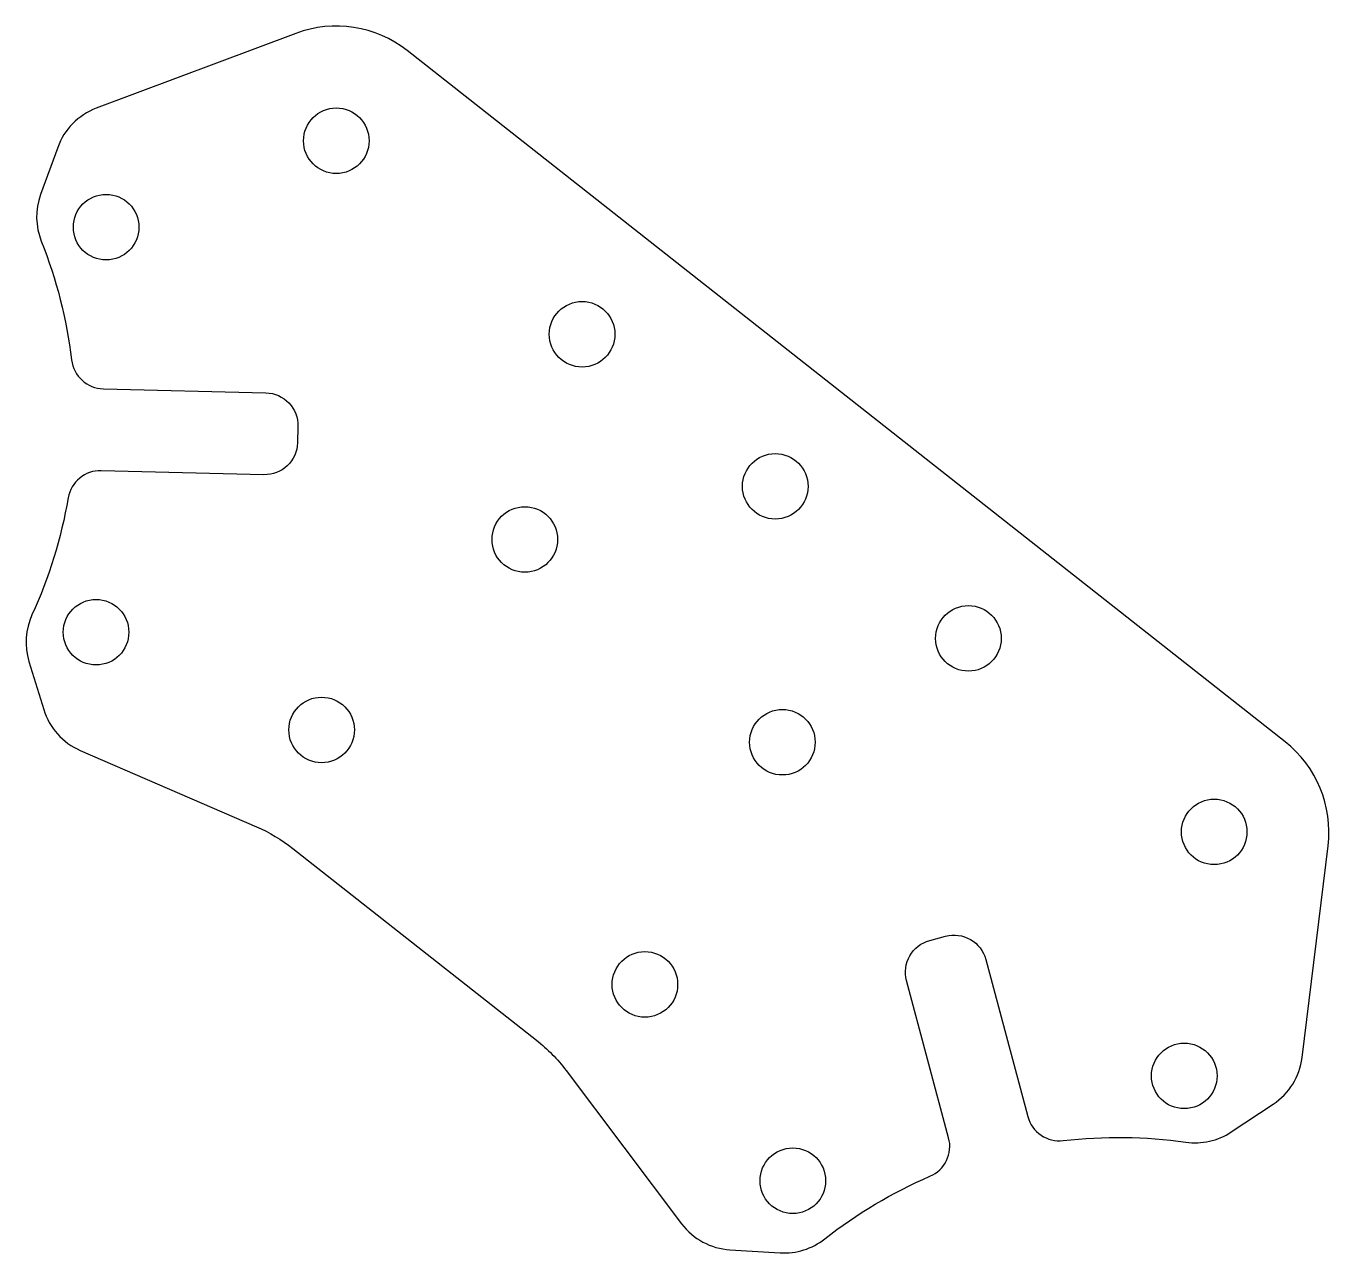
# Model space of a CAD drawing. Header units: millimetres. Extents: x -73.7 to 5.8, y -9.9 to 65.
import ezdxf

# ---------------------------------------------------------------- set-up
doc = ezdxf.new("R2010")
doc.units = ezdxf.units.MM

msp = doc.modelspace()

# ---------------------------------------------------------------- linework, layer by layer
msp.add_lwpolyline([(-18.507, -5.191, 0.372162), (-17.368, -2.837), (-19.937, 6.75, -0.414214), (-18.523, 9.2), (-17.557, 9.459, -0.414214), (-15.107, 8.044), (-12.538, -1.543, 0.372162), (-10.375, -3.012, -0.064701), (-2.901, -3.11, 0.183728), (-0.127, -2.486), (2.434, -0.792, 0.219458), (4.197, 2.057), (5.783, 14.973, 0.262283), (3.165, 21.326), (-50.4, 63.497, 0.262283), (-57.19, 64.551), (-69.373, 59.978, 0.219458), (-71.728, 57.595), (-72.774, 54.709, 0.183728), (-72.729, 51.865, -0.064701), (-70.88, 44.624, 0.372162), (-68.944, 42.865), (-59.022, 42.618, -0.414214), (-57.072, 40.569), (-57.097, 39.569, -0.414214), (-59.146, 37.62), (-69.069, 37.867, 0.372162), (-71.089, 36.207, -0.064701), (-73.297, 29.066, 0.183728), (-73.483, 26.229), (-72.582, 23.293, 0.219458), (-70.349, 20.797), (-59.599, 16.139, -0.064609), (-57.389, 14.82), (-42.512, 3.108, -0.064609), (-40.711, 1.269), (-33.661, -8.087, 0.219458), (-30.71, -9.673), (-27.645, -9.859, 0.183728), (-24.93, -9.012, -0.064701)], format="xyb", close=True)
for centre in [(-54.73, 57.997), (-68.773, 52.726), (-39.733, 46.19), (-27.948, 36.911), (-43.228, 33.669), (-69.389, 28.01), (-16.162, 27.633), (-55.625, 22.046), (-27.513, 21.297), (-1.165, 15.826), (-35.902, 6.518), (-2.993, 0.938), (-26.875, -5.462)]:
    msp.add_circle(centre, 2)

doc.saveas('drawing.dxf')
